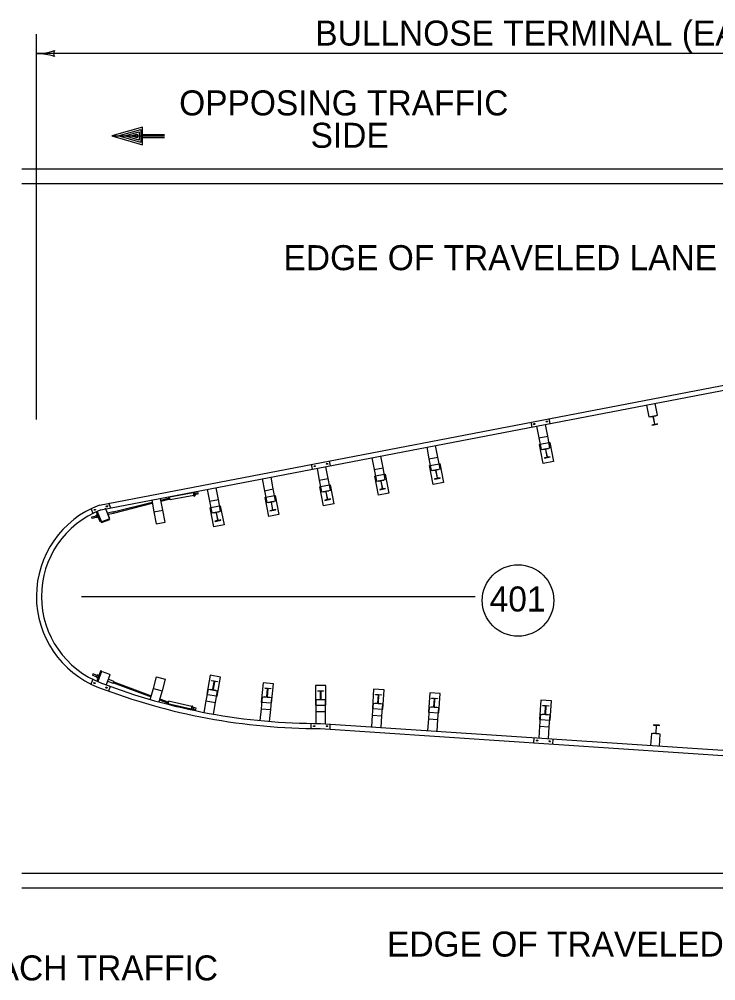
# Model space of a CAD drawing. Extents: x 503 to 668, y 143 to 243.
# Drawn here: x 519.22 to 538.7, y 182.09 to 208.99 of the extents above; entities that cross this region are included whole.
import ezdxf

# ---------------------------------------------------------------- set-up
doc = ezdxf.new("R2010")
doc.units = 0
for name, color, linetype in [('BR 2020 Reprint', 7, 'Continuous'), ('Level 1', 7, 'Continuous'), ('Level 2', 7, 'Continuous'), ('R_PL_GRAILLT_PR', 7, 'Continuous'), ('RW 2024 Reprint', 7, 'Continuous'), ('SB_STD_SEPIA', 7, 'Continuous')]:
    doc.layers.add(name, color=color, linetype=linetype)

msp = doc.modelspace()

# ---------------------------------------------------------------- linework, layer by layer
at = {"layer": 'BR 2020 Reprint'}
for centre, radius, start, end in [((519.707, 209.614), 1.587, 269.9878, 270), ((519.707, 209.614), 1.587, 270, 288.6688), ((519.707, 206.439), 1.587, 71.3472, 89.9939), ((520.31, 208.026), 0.127, 138.7746, 220.8913)]:
    msp.add_arc(centre, radius, start, end, dxfattribs=at)
at = {"layer": 'Level 1'}
for p, q in [((521.468, 195.397), (543.372, 199.612)), ((521.507, 195.261), (543.394, 199.472)), ((537.069, 197.913), (537.005, 198.243)), ((536.76, 198.195), (536.823, 197.866)), ((533.53, 197.718), (533.557, 197.579)), ((534.069, 197.678), (534.042, 197.817)), ((536.823, 197.866), (537.069, 197.913)), ((536.865, 197.874), (536.867, 197.866)), ((536.867, 197.866), (536.934, 197.879)), ((536.946, 197.871), (536.986, 197.661)), ((536.993, 197.663), (536.953, 197.872)), ((536.961, 197.884), (537.028, 197.897)), ((537.028, 197.897), (537.026, 197.905)), ((533.691, 197.605), (533.754, 197.279)), ((534, 197.326), (533.937, 197.652)), ((536.978, 197.649), (536.911, 197.636)), ((536.911, 197.636), (536.912, 197.628)), ((536.912, 197.628), (537.074, 197.659)), ((537.072, 197.667), (537.005, 197.654)), ((537.074, 197.659), (537.072, 197.667)), ((533.754, 197.279), (534, 197.326)), ((533.754, 197.279), (533.818, 196.949)), ((534.063, 196.997), (534, 197.326)), ((530.619, 197.014), (530.681, 196.69)), ((530.927, 196.738), (530.865, 197.061)), ((533.769, 197.092), (533.791, 197.097)), ((533.871, 196.56), (533.769, 197.092)), ((533.791, 197.097), (534.036, 197.144)), ((533.818, 196.949), (534.063, 196.997)), ((533.86, 196.957), (533.861, 196.95)), ((533.861, 196.95), (533.928, 196.962)), ((533.941, 196.954), (533.981, 196.745)), ((533.988, 196.746), (533.948, 196.955)), ((533.956, 196.968), (534.023, 196.981)), ((534.023, 196.981), (534.021, 196.989)), ((534.036, 197.144), (534.056, 197.148)), ((534.056, 197.148), (534.158, 196.615)), ((527.928, 196.496), (527.902, 196.635)), ((529.087, 196.719), (529.15, 196.393)), ((529.396, 196.441), (529.333, 196.766)), ((530.681, 196.69), (530.927, 196.738)), ((530.681, 196.69), (530.745, 196.361)), ((530.991, 196.408), (530.927, 196.738)), ((533.973, 196.732), (533.906, 196.719)), ((533.906, 196.719), (533.907, 196.711)), ((533.907, 196.711), (534.069, 196.743)), ((534.067, 196.751), (534, 196.738)), ((534.069, 196.743), (534.067, 196.751)), ((527.389, 196.537), (527.416, 196.398)), ((527.551, 196.423), (527.614, 196.097)), ((527.859, 196.144), (527.796, 196.471)), ((529.15, 196.393), (529.396, 196.441)), ((529.15, 196.393), (529.213, 196.064)), ((529.459, 196.111), (529.396, 196.441)), ((530.696, 196.504), (530.718, 196.508)), ((530.798, 195.971), (530.696, 196.504)), ((530.718, 196.508), (530.963, 196.555)), ((530.745, 196.361), (530.991, 196.408)), ((530.787, 196.369), (530.788, 196.361)), ((530.788, 196.361), (530.855, 196.374)), ((530.868, 196.366), (530.908, 196.156)), ((530.915, 196.157), (530.875, 196.367)), ((530.883, 196.379), (530.95, 196.392)), ((530.95, 196.392), (530.948, 196.4)), ((530.963, 196.555), (530.983, 196.559)), ((530.983, 196.559), (531.085, 196.026)), ((534.158, 196.615), (533.871, 196.56)), ((526.019, 196.129), (526.082, 195.8)), ((526.328, 195.847), (526.265, 196.176)), ((527.614, 196.097), (527.859, 196.144)), ((527.614, 196.097), (527.677, 195.767)), ((527.923, 195.814), (527.859, 196.144)), ((529.165, 196.207), (529.186, 196.211)), ((529.267, 195.674), (529.165, 196.207)), ((529.186, 196.211), (529.432, 196.258)), ((529.213, 196.064), (529.459, 196.111)), ((529.352, 196.082), (529.419, 196.095)), ((529.419, 196.095), (529.417, 196.103)), ((529.432, 196.258), (529.451, 196.262)), ((529.451, 196.262), (529.554, 195.73)), ((530.9, 196.144), (530.833, 196.131)), ((530.833, 196.131), (530.834, 196.123)), ((530.834, 196.123), (530.996, 196.154)), ((530.994, 196.162), (530.927, 196.149)), ((530.996, 196.154), (530.994, 196.162)), ((524.483, 195.833), (524.546, 195.508)), ((524.792, 195.555), (524.729, 195.881)), ((526.082, 195.8), (526.328, 195.847)), ((526.392, 195.518), (526.328, 195.847)), ((527.628, 195.91), (527.65, 195.914)), ((527.731, 195.377), (527.628, 195.91)), ((527.65, 195.914), (527.896, 195.962)), ((527.896, 195.962), (527.915, 195.965)), ((527.915, 195.965), (528.018, 195.433)), ((529.256, 196.072), (529.257, 196.064)), ((529.257, 196.064), (529.324, 196.077)), ((529.368, 195.847), (529.302, 195.834)), ((529.302, 195.834), (529.303, 195.826)), ((529.303, 195.826), (529.464, 195.857)), ((529.336, 196.069), (529.377, 195.859)), ((529.384, 195.86), (529.343, 196.07)), ((529.463, 195.865), (529.396, 195.852)), ((529.464, 195.857), (529.463, 195.865)), ((531.085, 196.026), (530.798, 195.971)), ((523.238, 195.252), (523.174, 195.581)), ((523.182, 195.539), (523.435, 195.602)), ((523.188, 195.508), (523.44, 195.571)), ((523.446, 195.542), (523.43, 195.631)), ((524.088, 195.742), (523.431, 195.622)), ((524.102, 195.663), (523.446, 195.542)), ((524.085, 195.757), (524.105, 195.647)), ((524.1, 195.76), (524.121, 195.65)), ((524.104, 195.74), (524.137, 195.746)), ((524.105, 195.647), (524.121, 195.65)), ((524.116, 195.673), (524.15, 195.679)), ((524.15, 195.679), (524.137, 195.746)), ((524.14, 195.733), (524.214, 195.747)), ((524.222, 195.706), (524.147, 195.692)), ((524.214, 195.747), (524.222, 195.706)), ((524.546, 195.508), (524.792, 195.555)), ((524.855, 195.226), (524.792, 195.555)), ((526.082, 195.8), (526.146, 195.47)), ((526.097, 195.613), (526.119, 195.617)), ((526.2, 195.081), (526.097, 195.613)), ((526.119, 195.617), (526.364, 195.665)), ((526.364, 195.665), (526.384, 195.668)), ((526.384, 195.668), (526.486, 195.136)), ((527.677, 195.767), (527.923, 195.814)), ((527.719, 195.775), (527.721, 195.767)), ((527.721, 195.767), (527.788, 195.78)), ((527.767, 195.529), (527.928, 195.56)), ((527.8, 195.772), (527.84, 195.562)), ((527.847, 195.564), (527.807, 195.773)), ((527.815, 195.785), (527.882, 195.798)), ((527.82, 195.667), (527.827, 195.668)), ((527.926, 195.568), (527.859, 195.555)), ((527.882, 195.798), (527.881, 195.806)), ((527.928, 195.56), (527.926, 195.568)), ((529.554, 195.73), (529.267, 195.674)), ((521.233, 195.295), (521.284, 195.163)), ((521.747, 195.036), (521.64, 195.314)), ((521.761, 194.998), (521.65, 195.288)), ((521.784, 195.314), (521.733, 195.448)), ((521.849, 195.205), (522.939, 195.478)), ((521.857, 195.175), (522.945, 195.447)), ((522.928, 195.534), (522.992, 195.205)), ((524.546, 195.508), (524.609, 195.179)), ((524.561, 195.322), (524.582, 195.326)), ((524.663, 194.789), (524.561, 195.322)), ((524.582, 195.326), (524.828, 195.373)), ((524.828, 195.373), (524.847, 195.377)), ((524.847, 195.377), (524.95, 194.844)), ((526.146, 195.47), (526.392, 195.518)), ((526.188, 195.478), (526.19, 195.47)), ((526.19, 195.47), (526.256, 195.483)), ((526.269, 195.475), (526.309, 195.265)), ((526.316, 195.267), (526.276, 195.476)), ((526.284, 195.489), (526.351, 195.501)), ((526.351, 195.501), (526.349, 195.509)), ((528.018, 195.433), (527.731, 195.377)), ((527.832, 195.55), (527.765, 195.537)), ((527.765, 195.537), (527.767, 195.529)), ((521.252, 195.065), (521.381, 195.096)), ((521.262, 195.025), (521.252, 195.065)), ((521.391, 195.056), (521.262, 195.025)), ((521.377, 195.11), (521.38, 195.116)), ((521.377, 195.11), (521.378, 195.106)), ((521.378, 195.106), (521.385, 195.077)), ((521.413, 195.124), (521.38, 195.116)), ((521.492, 194.929), (521.384, 195.209)), ((521.385, 195.077), (521.392, 195.049)), ((521.392, 195.049), (521.393, 195.044)), ((521.399, 195.04), (521.393, 195.044)), ((521.44, 195.05), (521.399, 195.04)), ((521.408, 195.22), (521.527, 194.909)), ((521.516, 194.939), (521.408, 195.22)), ((521.408, 195.22), (521.513, 194.947)), ((521.413, 195.124), (521.418, 195.12)), ((521.443, 195.056), (521.44, 195.05)), ((521.533, 194.938), (521.738, 195.016)), ((521.692, 195.178), (521.847, 195.215)), ((521.859, 195.165), (521.711, 195.129)), ((521.859, 195.165), (521.847, 195.215)), ((522.992, 195.205), (523.238, 195.252)), ((522.992, 195.205), (523.055, 194.875)), ((523.301, 194.923), (523.238, 195.252)), ((524.609, 195.179), (524.855, 195.226)), ((524.652, 195.187), (524.653, 195.179)), ((524.653, 195.179), (524.72, 195.192)), ((524.732, 195.183), (524.773, 194.974)), ((524.78, 194.975), (524.739, 195.185)), ((524.747, 195.197), (524.814, 195.21)), ((524.814, 195.21), (524.813, 195.218)), ((526.486, 195.136), (526.2, 195.081)), ((526.301, 195.253), (526.234, 195.24)), ((526.234, 195.24), (526.235, 195.232)), ((526.235, 195.232), (526.397, 195.263)), ((526.395, 195.271), (526.328, 195.258)), ((526.397, 195.263), (526.395, 195.271)), ((521.516, 194.939), (521.492, 194.929)), ((521.527, 194.909), (521.761, 194.998)), ((523.055, 194.875), (523.301, 194.923)), ((524.95, 194.844), (524.663, 194.789)), ((524.764, 194.962), (524.697, 194.949)), ((524.697, 194.949), (524.699, 194.941)), ((524.699, 194.941), (524.86, 194.972)), ((524.859, 194.98), (524.792, 194.967)), ((524.86, 194.972), (524.859, 194.98)), ((521.513, 190.768), (521.394, 190.457)), ((521.497, 190.752), (521.394, 190.47)), ((521.522, 190.743), (521.418, 190.46)), ((521.418, 190.46), (521.519, 190.735)), ((521.522, 190.743), (521.497, 190.752)), ((521.539, 190.744), (521.745, 190.668)), ((521.233, 190.389), (521.284, 190.522)), ((521.283, 190.675), (521.269, 190.636)), ((521.269, 190.636), (521.393, 190.59)), ((521.407, 190.629), (521.283, 190.675)), ((521.388, 190.577), (521.39, 190.581)), ((521.388, 190.577), (521.39, 190.571)), ((521.39, 190.581), (521.4, 190.609)), ((521.422, 190.559), (521.39, 190.571)), ((521.4, 190.609), (521.41, 190.636)), ((521.41, 190.636), (521.412, 190.641)), ((521.417, 190.644), (521.412, 190.641)), ((521.449, 190.633), (521.417, 190.644)), ((521.422, 190.559), (521.428, 190.563)), ((521.451, 190.626), (521.449, 190.633)), ((521.754, 190.648), (521.651, 190.369)), ((521.692, 190.475), (521.855, 190.415)), ((521.873, 190.464), (521.709, 190.524)), ((521.873, 190.464), (521.855, 190.415)), ((521.869, 190.455), (522.917, 190.063)), ((522.976, 190.269), (523.066, 190.592)), ((523.066, 190.592), (523.307, 190.525)), ((523.307, 190.525), (523.217, 190.202)), ((524.567, 190.64), (524.469, 190.106)), ((524.854, 190.586), (524.567, 190.64)), ((524.603, 190.48), (524.604, 190.488)), ((524.67, 190.468), (524.603, 190.48)), ((524.604, 190.488), (524.766, 190.458)), ((524.639, 190.246), (524.678, 190.456)), ((524.685, 190.454), (524.646, 190.244)), ((524.764, 190.45), (524.697, 190.463)), ((524.756, 190.053), (524.854, 190.586)), ((524.766, 190.458), (524.764, 190.45)), ((521.767, 190.326), (521.717, 190.194)), ((521.858, 190.425), (522.909, 190.033)), ((522.889, 189.959), (522.976, 190.269)), ((522.976, 190.269), (523.217, 190.202)), ((523.217, 190.202), (523.13, 189.892)), ((524.455, 189.92), (524.516, 190.25)), ((524.516, 190.25), (524.762, 190.204)), ((524.559, 190.242), (524.56, 190.25)), ((524.56, 190.25), (524.627, 190.237)), ((524.655, 190.232), (524.722, 190.22)), ((524.762, 190.204), (524.701, 189.874)), ((524.722, 190.22), (524.72, 190.212)), ((526.041, 190.427), (525.992, 189.887)), ((526.332, 190.4), (526.041, 190.427)), ((526.091, 190.271), (526.092, 190.279)), ((526.159, 190.265), (526.091, 190.271)), ((526.092, 190.279), (526.255, 190.264)), ((526.149, 190.041), (526.168, 190.253)), ((526.175, 190.253), (526.156, 190.04)), ((526.255, 190.256), (526.187, 190.262)), ((526.255, 190.264), (526.255, 190.256)), ((526.282, 189.86), (526.332, 190.4)), ((527.506, 190.347), (527.506, 189.804)), ((527.798, 190.347), (527.506, 190.347)), ((527.57, 190.204), (527.734, 190.204)), ((527.57, 190.196), (527.57, 190.204)), ((527.638, 190.196), (527.57, 190.196)), ((527.648, 189.972), (527.648, 190.186)), ((527.655, 190.186), (527.655, 189.972)), ((527.734, 190.196), (527.666, 190.196)), ((527.734, 190.204), (527.734, 190.196)), ((527.798, 189.804), (527.798, 190.347)), ((529.133, 190.246), (529.097, 189.705)), ((529.425, 190.227), (529.133, 190.246)), ((529.389, 189.686), (529.425, 190.227)), ((523.144, 189.945), (523.385, 189.855)), ((523.152, 189.975), (523.396, 189.884)), ((523.401, 189.914), (523.381, 189.826)), ((524.052, 189.765), (523.401, 189.914)), ((524.396, 189.597), (524.455, 189.92)), ((524.455, 189.92), (524.701, 189.874)), ((524.469, 190.106), (524.49, 190.102)), ((524.49, 190.102), (524.737, 190.057)), ((524.737, 190.057), (524.756, 190.053)), ((525.995, 189.699), (526.026, 190.034)), ((526.026, 190.034), (526.275, 190.011)), ((526.069, 190.03), (526.07, 190.038)), ((526.07, 190.038), (526.138, 190.032)), ((526.165, 190.029), (526.233, 190.023)), ((526.233, 190.023), (526.233, 190.015)), ((526.275, 190.011), (526.245, 189.677)), ((527.527, 189.618), (527.527, 189.954)), ((527.527, 189.954), (527.777, 189.954)), ((527.57, 189.962), (527.638, 189.962)), ((527.57, 189.954), (527.57, 189.962)), ((527.666, 189.962), (527.734, 189.962)), ((527.734, 189.962), (527.734, 189.954)), ((527.777, 189.954), (527.777, 189.618)), ((529.187, 190.1), (529.351, 190.089)), ((529.187, 190.092), (529.187, 190.1)), ((529.255, 190.088), (529.187, 190.092)), ((529.25, 189.864), (529.265, 190.077)), ((529.272, 190.076), (529.258, 189.863)), ((529.351, 190.081), (529.283, 190.086)), ((529.351, 190.089), (529.351, 190.081)), ((530.701, 190.142), (530.665, 189.601)), ((530.992, 190.123), (530.701, 190.142)), ((530.755, 189.996), (530.919, 189.985)), ((530.755, 189.988), (530.755, 189.996)), ((530.823, 189.983), (530.755, 189.988)), ((530.818, 189.759), (530.832, 189.972)), ((530.839, 189.972), (530.825, 189.759)), ((530.919, 189.977), (530.851, 189.982)), ((530.919, 189.985), (530.919, 189.977)), ((530.956, 189.582), (530.992, 190.123)), ((533.81, 189.939), (533.774, 189.398)), ((534.102, 189.92), (533.81, 189.939)), ((534.066, 189.379), (534.102, 189.92)), ((524.034, 189.686), (523.383, 189.835)), ((524.03, 189.672), (524.055, 189.78)), ((524.046, 189.668), (524.07, 189.777)), ((524.05, 189.688), (524.083, 189.68)), ((524.055, 189.78), (524.07, 189.777)), ((524.065, 189.754), (524.098, 189.746)), ((524.098, 189.746), (524.083, 189.68)), ((524.086, 189.693), (524.16, 189.676)), ((524.169, 189.717), (524.095, 189.733)), ((524.16, 189.676), (524.169, 189.717)), ((524.701, 189.874), (524.642, 189.551)), ((525.965, 189.369), (525.995, 189.699)), ((525.992, 189.887), (526.014, 189.884)), ((525.995, 189.699), (526.245, 189.677)), ((526.014, 189.884), (526.263, 189.862)), ((526.245, 189.677), (526.214, 189.347)), ((526.263, 189.862), (526.282, 189.86)), ((527.506, 189.804), (527.528, 189.804)), ((527.528, 189.804), (527.778, 189.804)), ((527.778, 189.804), (527.798, 189.804)), ((529.097, 189.705), (529.119, 189.704)), ((529.106, 189.518), (529.128, 189.853)), ((529.119, 189.704), (529.369, 189.687)), ((529.128, 189.853), (529.378, 189.836)), ((529.171, 189.858), (529.239, 189.854)), ((529.171, 189.85), (529.171, 189.858)), ((529.267, 189.852), (529.335, 189.847)), ((529.335, 189.847), (529.335, 189.839)), ((529.378, 189.836), (529.355, 189.502)), ((529.369, 189.687), (529.389, 189.686)), ((530.673, 189.414), (530.696, 189.749)), ((530.696, 189.749), (530.945, 189.732)), ((530.738, 189.746), (530.739, 189.754)), ((530.739, 189.754), (530.807, 189.75)), ((530.835, 189.748), (530.903, 189.743)), ((530.903, 189.743), (530.902, 189.735)), ((530.945, 189.732), (530.923, 189.398)), ((533.864, 189.785), (533.865, 189.793)), ((533.932, 189.78), (533.864, 189.785)), ((533.865, 189.793), (534.029, 189.782)), ((533.928, 189.556), (533.942, 189.769)), ((533.949, 189.769), (533.935, 189.556)), ((534.028, 189.774), (533.96, 189.778)), ((534.029, 189.782), (534.028, 189.774)), ((527.527, 189.288), (527.527, 189.618)), ((527.527, 189.618), (527.777, 189.618)), ((527.777, 189.618), (527.777, 189.279)), ((529.084, 189.192), (529.106, 189.518)), ((529.106, 189.518), (529.355, 189.502)), ((529.355, 189.502), (529.334, 189.175)), ((530.651, 189.087), (530.673, 189.414)), ((530.665, 189.601), (530.687, 189.6)), ((530.673, 189.414), (530.923, 189.398)), ((530.687, 189.6), (530.937, 189.583)), ((530.923, 189.398), (530.901, 189.07)), ((530.937, 189.583), (530.956, 189.582)), ((533.774, 189.398), (533.796, 189.396)), ((533.783, 189.211), (533.805, 189.546)), ((533.796, 189.396), (534.046, 189.38)), ((533.805, 189.546), (534.055, 189.529)), ((533.848, 189.551), (533.916, 189.547)), ((533.848, 189.543), (533.848, 189.551)), ((533.944, 189.545), (534.012, 189.54)), ((534.012, 189.54), (534.012, 189.532)), ((534.055, 189.529), (534.032, 189.194)), ((534.046, 189.38), (534.066, 189.379)), ((527.39, 189.148), (527.39, 189.29)), ((527.639, 189.147), (546.346, 187.897)), ((527.643, 189.288), (546.356, 188.038)), ((527.911, 189.27), (527.911, 189.128)), ((533.761, 188.879), (533.783, 189.211)), ((533.783, 189.211), (534.032, 189.194)), ((534.032, 189.194), (534.01, 188.863)), ((536.958, 189.251), (536.958, 189.243)), ((537.122, 189.24), (536.958, 189.251)), ((536.958, 189.243), (537.026, 189.239)), ((537.035, 189.228), (537.021, 189.015)), ((537.028, 189.014), (537.043, 189.227)), ((537.054, 189.237), (537.122, 189.232)), ((537.122, 189.232), (537.122, 189.24)), ((533.615, 188.747), (533.624, 188.888)), ((534.144, 188.854), (534.135, 188.713)), ((536.899, 189.004), (536.876, 188.671)), ((537.148, 188.988), (536.899, 189.004)), ((536.942, 189.009), (536.942, 189.001)), ((537.01, 189.005), (536.942, 189.009)), ((537.106, 188.999), (537.038, 189.003)), ((537.106, 188.99), (537.106, 188.999)), ((537.126, 188.655), (537.148, 188.988))]:
    msp.add_line(p, q, dxfattribs=at)
for centre, radius, start, end in [((536.936, 197.869), 0.0104, 10.8811, 100.8811), ((536.963, 197.874), 0.0104, 100.8811, 190.8811), ((536.976, 197.659), 0.0104, 280.8811, 10.8811), ((537.003, 197.665), 0.0104, 190.8811, 280.8811), ((533.93, 196.952), 0.0104, 10.9, 100.9), ((533.958, 196.957), 0.0104, 100.9, 190.9), ((533.971, 196.743), 0.0104, 280.9, 10.9), ((533.998, 196.748), 0.0104, 190.9, 280.9), ((530.857, 196.364), 0.0104, 10.9, 100.9), ((530.885, 196.369), 0.0104, 100.9, 190.9), ((530.898, 196.154), 0.0104, 280.9, 10.9), ((530.925, 196.159), 0.0104, 190.9, 280.9), ((529.326, 196.067), 0.0104, 10.9, 100.9), ((529.354, 196.072), 0.0104, 100.9, 190.9), ((529.367, 195.857), 0.0104, 280.9, 10.9), ((529.394, 195.862), 0.0104, 190.9, 280.9), ((527.79, 195.77), 0.0104, 10.9, 100.9), ((527.817, 195.775), 0.0104, 100.9, 190.9), ((527.83, 195.56), 0.0104, 280.9, 10.9), ((527.858, 195.566), 0.0104, 190.9, 280.9), ((522.437, 192.842), 2.733, 110.7756, 248.5901), ((526.258, 195.473), 0.0104, 10.9, 100.9), ((526.286, 195.478), 0.0104, 100.9, 190.9), ((522.437, 192.842), 2.591, 111.0426, 249.3736), ((521.732, 195.031), 0.0155, 291.0076, 21.0076), ((524.722, 195.181), 0.0104, 10.9, 100.9), ((524.749, 195.187), 0.0104, 100.9, 190.9), ((526.299, 195.263), 0.0104, 280.9, 10.9), ((526.326, 195.269), 0.0104, 190.9, 280.9), ((521.527, 194.952), 0.0155, 201.0076, 291.0076), ((524.762, 194.972), 0.0104, 280.9, 10.9), ((524.79, 194.977), 0.0104, 190.9, 280.9), ((521.533, 190.729), 0.0155, 69.8102, 159.8102), ((521.739, 190.654), 0.0155, 339.8102, 69.8102), ((524.668, 190.458), 0.0104, 349.5306, 79.5306), ((524.695, 190.452), 0.0104, 79.5306, 169.5306), ((527.628, 206.348), 17.201, 248.9159, 270.037), ((527.628, 206.348), 17.06, 249.0376, 270.0529), ((524.629, 190.248), 0.0104, 259.5306, 349.5306), ((524.657, 190.243), 0.0104, 169.5306, 259.5306), ((526.158, 190.254), 0.0104, 354.7535, 84.7535), ((526.186, 190.252), 0.0104, 84.7535, 174.7535), ((527.638, 190.186), 0.0104, 0.0008, 90.0008), ((527.666, 190.186), 0.0104, 90.0008, 180.0008), ((526.138, 190.042), 0.0104, 264.7535, 354.7535), ((526.166, 190.039), 0.0104, 174.7535, 264.7535), ((527.638, 189.972), 0.0104, 270.0008, 0.0008), ((527.666, 189.972), 0.0104, 180.0008, 270.0008), ((529.254, 190.077), 0.0104, 356.1862, 86.1862), ((529.282, 190.075), 0.0104, 86.1862, 176.1862), ((530.822, 189.973), 0.0104, 356.1862, 86.1862), ((530.85, 189.971), 0.0104, 86.1862, 176.1862), ((529.24, 189.864), 0.0104, 266.1862, 356.1862), ((529.268, 189.862), 0.0104, 176.1862, 266.1862), ((530.808, 189.76), 0.0104, 266.1862, 356.1862), ((530.836, 189.758), 0.0104, 176.1862, 266.1862), ((533.931, 189.77), 0.0104, 356.1862, 86.1862), ((533.959, 189.768), 0.0104, 86.1862, 176.1862), ((533.917, 189.557), 0.0104, 266.1862, 356.1862), ((533.945, 189.555), 0.0104, 176.1862, 266.1862), ((537.025, 189.228), 0.0104, 356.1835, 86.1835), ((537.053, 189.226), 0.0104, 86.1835, 176.1835), ((537.011, 189.015), 0.0104, 266.1835, 356.1835), ((537.039, 189.013), 0.0104, 176.1835, 266.1835)]:
    msp.add_arc(centre, radius, start, end, dxfattribs=at)
for centre, major_axis in [((533.973, 197.733), (-0.0233, -0.0045)), ((533.625, 197.666), (0.0233, 0.0045)), ((527.485, 196.484), (0.0233, 0.0045)), ((527.833, 196.551), (-0.0233, -0.0045)), ((521.676, 195.363), (-0.0222, -0.0084)), ((521.335, 195.264), (0.0222, 0.0084)), ((521.333, 190.417), (0.0222, -0.0084)), ((521.333, 190.416), (0.0222, -0.0084)), ((521.664, 190.29), (-0.0222, 0.0084)), ((527.473, 189.214), (0.0237, 0)), ((527.828, 189.214), (-0.0237, 0)), ((533.702, 188.811), (0.0236, -0.0016)), ((534.056, 188.788), (-0.0236, 0.0016))]:
    msp.add_ellipse(centre, major_axis=major_axis, ratio=0.498345, dxfattribs=at)
at = {"layer": 'Level 2'}
for p, q in [((519.707, 197.793), (519.707, 208.569)), ((546.212, 208.026), (519.707, 208.026)), ((520.969, 192.842), (531.976, 192.842))]:
    msp.add_line(p, q, dxfattribs=at)
msp.add_circle((533.17, 192.728), 1, dxfattribs=at)
at = {"layer": 'R_PL_GRAILLT_PR'}
for p, q in [((583.269, 204.798), (519.297, 204.798)), ((583.269, 184.678), (519.297, 184.678))]:
    msp.add_line(p, q, dxfattribs=at)
at = {"layer": 'RW 2024 Reprint'}
for p, q in [((583.269, 204.381), (519.297, 204.381)), ((583.269, 185.095), (519.297, 185.095))]:
    msp.add_line(p, q, dxfattribs=at)
at = {"layer": 'SB_STD_SEPIA'}
for p, q in [((521.813, 205.724), (523.286, 205.724)), ((522.672, 205.765), (523.286, 205.765)), ((522.672, 205.684), (523.286, 205.684))]:
    msp.add_line(p, q, dxfattribs=at)
for points in [[(522.672, 205.479), (522.672, 205.97), (521.813, 205.724)], [(522.623, 205.544), (521.992, 205.724), (522.623, 205.905)], [(522.574, 205.609), (522.171, 205.724), (522.574, 205.84)], [(522.525, 205.674), (522.349, 205.724), (522.525, 205.775)]]:
    msp.add_lwpolyline(points, close=True, dxfattribs=at)

# ---------------------------------------------------------------- texts
at = {"layer": 'Level 2'}
for s, p in [('BULLNOSE TERMINAL (EACH)', (527.502, 208.251)), ('OPPOSING TRAFFIC', (523.696, 206.298)), ('SIDE', (527.371, 205.392)), ('EDGE OF TRAVELED LANE', (526.615, 201.968)), ('401', (532.377, 192.42)), ('EDGE OF TRAVELED LANE', (529.508, 182.767)), ('APPROACH TRAFFIC', (515.317, 182.1))]:
    msp.add_text(s, height=0.7, dxfattribs=at).set_placement(p)

doc.saveas('drawing.dxf')
